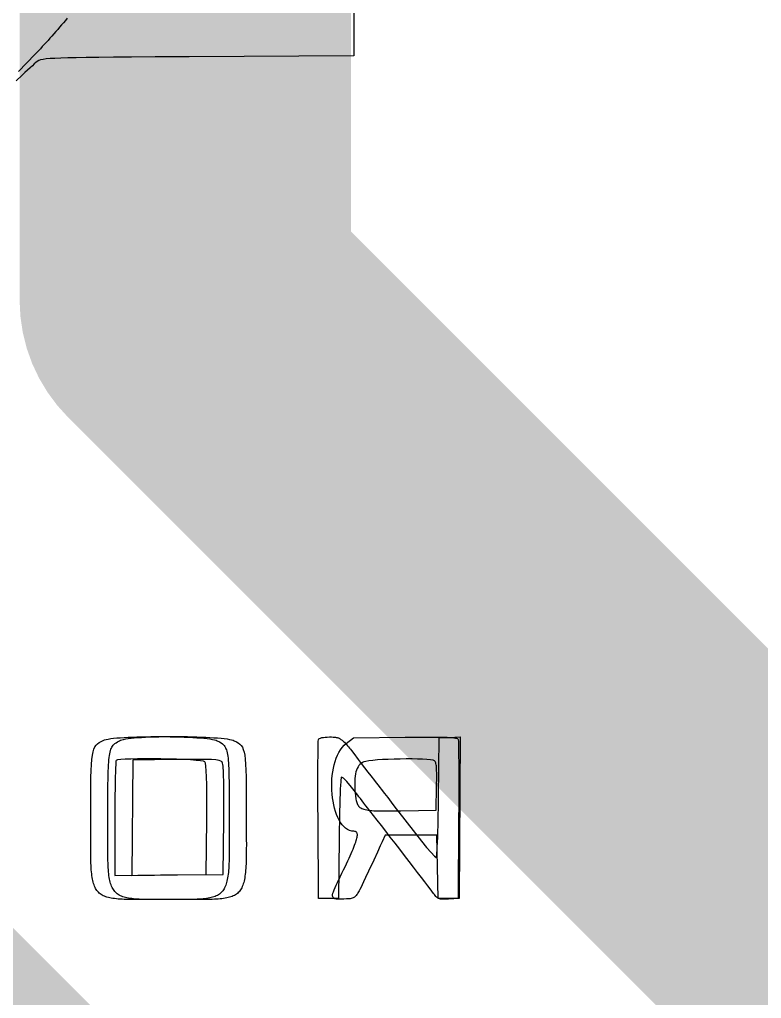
# Model space of a CAD drawing. Header units: inches. Extents: x -14 to 338, y 0 to 125.
# Drawn here: x 26.95 to 33.66, y 41.91 to 50.77 of the extents above; entities that cross this region are included whole.
import ezdxf

# ---------------------------------------------------------------- set-up
doc = ezdxf.new("R2010")
doc.units = ezdxf.units.IN
for name, color, linetype in [('Bottom Layer', 5, 'Continuous'), ('Bottom Overlay', 54, 'Continuous'), ('Top Overlay', 2, 'Continuous')]:
    doc.layers.add(name, color=color, linetype=linetype)

# ---------------------------------------------------------------- blocks, each defined once
blk = doc.blocks.new('IMPORTED_IMAGE_B_2')
at = {"layer": 'Bottom Overlay'}
for p, q in [((17.3571, -11.4156), (17.3478, -14.4153)), ((14.601, -14.4421), (14.5653, -14.4449)), ((14.6435, -14.4398), (14.601, -14.4421)), ((14.6961, -14.4377), (14.6435, -14.4398)), ((14.76, -14.4359), (14.6961, -14.4377)), ((14.8364, -14.4342), (14.76, -14.4359)), ((14.9267, -14.4328), (14.8364, -14.4342)), ((15.0402, -14.4313), (14.9267, -14.4328)), ((15.1725, -14.4299), (15.0402, -14.4313)), ((15.336, -14.4285), (15.1725, -14.4299)), ((15.55, -14.4269), (15.336, -14.4285)), ((15.8583, -14.4249), (15.55, -14.4269)), ((17.3478, -14.4153), (15.8583, -14.4249)), ((14.4188, -14.5248), (14.3962, -14.5454)), ((14.4394, -14.5061), (14.4188, -14.5248)), ((14.4574, -14.49), (14.4394, -14.5061)), ((14.4721, -14.477), (14.4574, -14.49)), ((14.4838, -14.4671), (14.4721, -14.477)), ((14.4983, -14.4581), (14.4838, -14.4671)), ((14.5148, -14.4526), (14.4983, -14.4581)), ((14.5366, -14.4484), (14.5148, -14.4526)), ((14.5653, -14.4449), (14.5366, -14.4484)), ((14.3476, -14.5902), (14.2928, -14.6414)), ((14.3722, -14.5674), (14.3476, -14.5902)), ((14.3962, -14.5454), (14.3722, -14.5674)), ((15.1786, -20.6487), (15.1872, -20.6411)), ((15.1872, -20.6411), (15.1966, -20.6343)), ((15.1966, -20.6343), (15.2091, -20.6267)), ((15.2091, -20.6267), (15.2278, -20.617)), ((15.2278, -20.617), (15.2381, -20.6121)), ((15.2381, -20.6121), (15.2495, -20.6078)), ((15.2495, -20.6078), (15.265, -20.6038)), ((15.265, -20.6038), (15.2843, -20.6002)), ((15.2843, -20.6002), (15.3072, -20.5968)), ((15.3072, -20.5968), (15.3332, -20.5937)), ((15.3332, -20.5937), (15.3623, -20.5908)), ((15.3623, -20.5908), (15.394, -20.5883)), ((15.394, -20.5883), (15.4282, -20.5861)), ((15.4282, -20.5861), (15.4645, -20.5841)), ((15.4645, -20.5841), (15.5027, -20.5825)), ((15.5027, -20.5825), (15.5425, -20.5811)), ((15.5425, -20.5811), (15.5837, -20.58)), ((15.5837, -20.58), (15.6259, -20.5792)), ((15.6259, -20.5792), (15.6689, -20.5787)), ((15.6689, -20.5787), (15.7125, -20.5784)), ((15.7125, -20.5784), (15.7562, -20.5784)), ((15.7562, -20.5784), (15.8, -20.5788)), ((15.8, -20.5788), (15.8434, -20.5793)), ((15.8434, -20.5793), (15.8863, -20.5802)), ((15.8863, -20.5802), (15.9283, -20.5814)), ((15.9283, -20.5814), (15.9692, -20.5828)), ((15.9692, -20.5828), (16.0087, -20.5845)), ((16.0087, -20.5845), (16.0466, -20.5864)), ((16.0466, -20.5864), (16.0825, -20.5887)), ((16.0825, -20.5887), (16.1162, -20.5912)), ((16.1162, -20.5912), (16.1474, -20.5939)), ((16.1474, -20.5939), (16.1759, -20.597)), ((16.1759, -20.597), (16.2013, -20.6003)), ((16.2013, -20.6003), (16.2234, -20.6038)), ((16.2234, -20.6038), (16.242, -20.6077)), ((16.242, -20.6077), (16.2567, -20.6118)), ((16.2567, -20.6118), (16.2673, -20.6161)), ((16.2673, -20.6161), (16.2861, -20.6264)), ((16.2861, -20.6264), (16.3026, -20.6365)), ((16.3026, -20.6365), (16.317, -20.6474)), ((17.2608, -20.6577), (17.2797, -20.6413)), ((17.2797, -20.6413), (17.3449, -20.5915)), ((17.3449, -20.5915), (17.8142, -20.5856)), ((17.8142, -20.5856), (17.8817, -20.5848)), ((17.8817, -20.5848), (17.9428, -20.5842)), ((17.9428, -20.5842), (17.9978, -20.5838)), ((17.9978, -20.5838), (18.0471, -20.5837)), ((18.0471, -20.5837), (18.0909, -20.5838)), ((18.0909, -20.5838), (18.1295, -20.5842)), ((18.1295, -20.5842), (18.1631, -20.5848)), ((18.1631, -20.5848), (18.1922, -20.5856)), ((18.1922, -20.5856), (18.2169, -20.5868)), ((18.2169, -20.5868), (18.2375, -20.5883)), ((18.2375, -20.5883), (18.2544, -20.59)), ((18.2544, -20.59), (18.2679, -20.5921)), ((18.2679, -20.5921), (18.2781, -20.5945)), ((18.2781, -20.5945), (18.2855, -20.5973)), ((18.2855, -20.5973), (18.2902, -20.6003)), ((18.2902, -20.6003), (18.2927, -20.6038)), ((18.2927, -20.6038), (18.2945, -20.6231)), ((18.2945, -20.6231), (18.2959, -20.6691)), ((15.1401, -20.7341), (15.1433, -20.7192)), ((15.1433, -20.7192), (15.1469, -20.7059)), ((15.1469, -20.7059), (15.1508, -20.6939)), ((15.1508, -20.6939), (15.1552, -20.6831)), ((15.1552, -20.6831), (15.1599, -20.6735)), ((15.1599, -20.6735), (15.1652, -20.6649)), ((15.1652, -20.6649), (15.1708, -20.6572)), ((15.1708, -20.6572), (15.1786, -20.6487)), ((16.317, -20.6474), (16.3293, -20.6601)), ((16.3293, -20.6601), (16.3398, -20.6755)), ((16.3398, -20.6755), (16.3485, -20.6947)), ((16.3485, -20.6947), (16.3557, -20.7187)), ((16.3557, -20.7187), (16.3615, -20.7483)), ((17.2003, -20.747), (17.2132, -20.7215)), ((17.2132, -20.7215), (17.2275, -20.698)), ((17.2275, -20.698), (17.2434, -20.6767)), ((17.2434, -20.6767), (17.2608, -20.6577)), ((18.2959, -20.6691), (18.297, -20.7387)), ((15.1289, -20.8352), (15.1306, -20.811)), ((15.1306, -20.811), (15.1325, -20.789)), ((15.1325, -20.789), (15.1347, -20.7689)), ((15.1347, -20.7689), (15.1373, -20.7506)), ((15.1373, -20.7506), (15.1401, -20.7341)), ((15.3497, -20.7913), (15.34, -21.8365)), ((15.7422, -20.7864), (15.3497, -20.7913)), ((15.3497, -20.7913), (15.3497, -20.7913)), ((15.8505, -20.7853), (15.7422, -20.7864)), ((15.7422, -20.7864), (15.7422, -20.7864)), ((15.9385, -20.7851), (15.8505, -20.7853)), ((15.8505, -20.7853), (15.8505, -20.7853)), ((16.0082, -20.7857), (15.9385, -20.7851)), ((15.9385, -20.7851), (15.9385, -20.7851)), ((16.0618, -20.7875), (16.0082, -20.7857)), ((16.0082, -20.7857), (16.0082, -20.7857)), ((16.1012, -20.7903), (16.0618, -20.7875)), ((16.0618, -20.7875), (16.0618, -20.7875)), ((16.1287, -20.7944), (16.1012, -20.7903)), ((16.1012, -20.7903), (16.1012, -20.7903)), ((16.1462, -20.7999), (16.1287, -20.7944)), ((16.1287, -20.7944), (16.1287, -20.7944)), ((16.1558, -20.8068), (16.1462, -20.7999)), ((16.1462, -20.7999), (16.1462, -20.7999)), ((16.1585, -20.8118), (16.1558, -20.8068)), ((16.1558, -20.8068), (16.1558, -20.8068)), ((16.1609, -20.8199), (16.1585, -20.8118)), ((16.1585, -20.8118), (16.1585, -20.8118)), ((16.1631, -20.8313), (16.1609, -20.8199)), ((16.1609, -20.8199), (16.1609, -20.8199)), ((16.3615, -20.7483), (16.366, -20.7847)), ((16.366, -20.7847), (16.3694, -20.8287)), ((17.1705, -20.8331), (17.179, -20.803)), ((17.179, -20.803), (17.1889, -20.7742)), ((17.1889, -20.7742), (17.2003, -20.747)), ((17.4151, -20.8218), (17.4045, -20.8309)), ((17.4267, -20.8142), (17.4151, -20.8218)), ((17.4151, -20.8218), (17.4151, -20.8218)), ((17.4394, -20.808), (17.4267, -20.8142)), ((17.4267, -20.8142), (17.4267, -20.8142)), ((17.4574, -20.8029), (17.4394, -20.808)), ((17.4394, -20.808), (17.4394, -20.808)), ((17.4848, -20.7982), (17.4574, -20.8029)), ((17.4574, -20.8029), (17.4574, -20.8029)), ((17.5203, -20.7941), (17.4848, -20.7982)), ((17.4848, -20.7982), (17.4848, -20.7982)), ((17.5623, -20.7905), (17.5203, -20.7941)), ((17.5203, -20.7941), (17.5203, -20.7941)), ((17.6097, -20.7875), (17.5623, -20.7905)), ((17.5623, -20.7905), (17.5623, -20.7905)), ((17.6609, -20.7851), (17.6097, -20.7875)), ((17.6097, -20.7875), (17.6097, -20.7875)), ((17.7146, -20.7832), (17.6609, -20.7851)), ((17.6609, -20.7851), (17.6609, -20.7851)), ((17.7693, -20.782), (17.7146, -20.7832)), ((17.7146, -20.7832), (17.7146, -20.7832)), ((17.8238, -20.7815), (17.7693, -20.782)), ((17.7693, -20.782), (17.7693, -20.782)), ((17.8765, -20.7816), (17.8238, -20.7815)), ((17.8238, -20.7815), (17.8238, -20.7815)), ((17.9262, -20.7824), (17.8765, -20.7816)), ((17.8765, -20.7816), (17.8765, -20.7816)), ((17.9714, -20.7839), (17.9262, -20.7824)), ((17.9262, -20.7824), (17.9262, -20.7824)), ((18.0107, -20.7861), (17.9714, -20.7839)), ((17.9714, -20.7839), (17.9714, -20.7839)), ((18.0428, -20.7892), (18.0107, -20.7861)), ((18.0107, -20.7861), (18.0107, -20.7861)), ((18.0662, -20.793), (18.0428, -20.7892)), ((18.0428, -20.7892), (18.0428, -20.7892)), ((18.0796, -20.7976), (18.0662, -20.793)), ((18.0662, -20.793), (18.0662, -20.793)), ((18.0827, -20.8002), (18.0796, -20.7976)), ((18.0796, -20.7976), (18.0796, -20.7976)), ((18.0855, -20.8041), (18.0827, -20.8002)), ((18.0827, -20.8002), (18.0827, -20.8002)), ((18.088, -20.8092), (18.0855, -20.8041)), ((18.0855, -20.8041), (18.0855, -20.8041)), ((18.0903, -20.8157), (18.088, -20.8092)), ((18.088, -20.8092), (18.088, -20.8092)), ((18.0922, -20.8237), (18.0903, -20.8157)), ((18.0903, -20.8157), (18.0903, -20.8157)), ((18.297, -20.7387), (18.2978, -20.8289)), ((15.1253, -20.9217), (15.1263, -20.8904)), ((15.1263, -20.8904), (15.1275, -20.8617)), ((15.1275, -20.8617), (15.1289, -20.8352)), ((16.1651, -20.8461), (16.1631, -20.8313)), ((16.1631, -20.8313), (16.1631, -20.8313)), ((16.1669, -20.8644), (16.1651, -20.8461)), ((16.1651, -20.8461), (16.1651, -20.8461)), ((16.1684, -20.8863), (16.1669, -20.8644)), ((16.1669, -20.8644), (16.1669, -20.8644)), ((16.1697, -20.912), (16.1684, -20.8863)), ((16.1684, -20.8863), (16.1684, -20.8863)), ((16.3694, -20.8287), (16.3719, -20.8814)), ((16.3719, -20.8814), (16.3736, -20.9437)), ((17.1534, -20.9297), (17.1577, -20.8967)), ((17.1577, -20.8967), (17.1634, -20.8644)), ((17.1634, -20.8644), (17.1705, -20.8331)), ((17.3677, -20.8987), (17.3635, -20.9171)), ((17.373, -20.882), (17.3677, -20.8987)), ((17.3677, -20.8987), (17.3677, -20.8987)), ((17.3793, -20.8669), (17.373, -20.882)), ((17.373, -20.882), (17.373, -20.882)), ((17.3867, -20.8534), (17.3793, -20.8669)), ((17.3793, -20.8669), (17.3793, -20.8669)), ((17.3951, -20.8414), (17.3867, -20.8534)), ((17.3867, -20.8534), (17.3867, -20.8534)), ((17.4045, -20.8309), (17.3951, -20.8414)), ((17.3951, -20.8414), (17.3951, -20.8414)), ((17.4045, -20.8309), (17.4045, -20.8309)), ((18.094, -20.8331), (18.0922, -20.8237)), ((18.0922, -20.8237), (18.0922, -20.8237)), ((18.0954, -20.8442), (18.094, -20.8331)), ((18.094, -20.8331), (18.094, -20.8331)), ((18.0966, -20.857), (18.0954, -20.8442)), ((18.0954, -20.8442), (18.0954, -20.8442)), ((18.0975, -20.8715), (18.0966, -20.857)), ((18.0966, -20.857), (18.0966, -20.857)), ((18.0983, -20.8878), (18.0975, -20.8715)), ((18.0975, -20.8715), (18.0975, -20.8715)), ((18.0987, -20.9061), (18.0983, -20.8878)), ((18.0983, -20.8878), (18.0983, -20.8878)), ((18.099, -20.9264), (18.0987, -20.9061)), ((18.0987, -20.9061), (18.0987, -20.9061)), ((18.2978, -20.8289), (18.2983, -20.9368)), ((15.1237, -21.0114), (15.1244, -20.9644)), ((15.1244, -20.9644), (15.1253, -20.9217)), ((16.1708, -20.9415), (16.1697, -20.912)), ((16.1697, -20.912), (16.1697, -20.912)), ((16.1716, -20.975), (16.1708, -20.9415)), ((16.1708, -20.9415), (16.1708, -20.9415)), ((16.1723, -21.0125), (16.1716, -20.975)), ((16.1716, -20.975), (16.1716, -20.975)), ((16.3736, -20.9437), (16.3746, -21.0166)), ((17.1486, -21.0312), (17.1488, -20.9971)), ((17.1488, -20.9971), (17.1505, -20.9633)), ((17.1505, -20.9633), (17.1534, -20.9297)), ((17.3567, -20.9826), (17.3565, -21.008)), ((17.358, -20.959), (17.3567, -20.9826)), ((17.3567, -20.9826), (17.3567, -20.9826)), ((17.3602, -20.9372), (17.358, -20.959)), ((17.358, -20.959), (17.358, -20.959)), ((17.3635, -20.9171), (17.3602, -20.9372)), ((17.3602, -20.9372), (17.3602, -20.9372)), ((17.3635, -20.9171), (17.3635, -20.9171)), ((18.0984, -20.9999), (18.0988, -20.9732)), ((18.0988, -20.9732), (18.099, -20.9487)), ((18.0988, -20.9732), (18.0988, -20.9732)), ((18.099, -20.9487), (18.099, -20.9264)), ((18.099, -20.9264), (18.099, -20.9264)), ((18.099, -20.9487), (18.099, -20.9487)), ((18.2983, -20.9368), (18.2983, -21.0593)), ((15.1228, -21.131), (15.1232, -21.0629)), ((15.1232, -21.0629), (15.1237, -21.0114)), ((16.1727, -21.0542), (16.1723, -21.0125)), ((16.1723, -21.0125), (16.1723, -21.0125)), ((16.173, -21.1003), (16.1727, -21.0542)), ((16.1727, -21.0542), (16.1727, -21.0542)), ((16.3746, -21.0166), (16.3752, -21.1012)), ((17.1496, -21.0652), (17.1486, -21.0312)), ((17.1519, -21.0989), (17.1496, -21.0652)), ((17.3565, -21.008), (17.3565, -21.008)), ((17.3565, -21.008), (17.3572, -21.0353)), ((17.3572, -21.0353), (17.3572, -21.0353)), ((17.3572, -21.0353), (17.3588, -21.0644)), ((17.3588, -21.0644), (17.3588, -21.0644)), ((17.3588, -21.0644), (17.3614, -21.0954)), ((18.0926, -21.2454), (18.0978, -21.0289)), ((18.0978, -21.0289), (18.0984, -20.9999)), ((18.0978, -21.0289), (18.0978, -21.0289)), ((18.0984, -20.9999), (18.0984, -20.9999)), ((18.2983, -21.0593), (18.2979, -21.1935)), ((15.1226, -21.2064), (15.1228, -21.131)), ((16.1728, -21.2056), (16.173, -21.1507)), ((16.173, -21.1507), (16.173, -21.1003)), ((16.173, -21.1003), (16.173, -21.1003)), ((16.173, -21.1507), (16.173, -21.1507)), ((16.3752, -21.1012), (16.3754, -21.1983)), ((17.1555, -21.1321), (17.1519, -21.0989)), ((17.1603, -21.1647), (17.1555, -21.1321)), ((17.1664, -21.1963), (17.1603, -21.1647)), ((17.3614, -21.0954), (17.3614, -21.0954)), ((17.3614, -21.0954), (17.3628, -21.1095)), ((17.3628, -21.1095), (17.3628, -21.1095)), ((17.3628, -21.1095), (17.3643, -21.1227)), ((17.3643, -21.1227), (17.3643, -21.1227)), ((17.3643, -21.1227), (17.366, -21.1351)), ((17.366, -21.1351), (17.366, -21.1351)), ((17.366, -21.1351), (17.3678, -21.1467)), ((17.3678, -21.1467), (17.3678, -21.1467)), ((17.3678, -21.1467), (17.3699, -21.1576)), ((17.3699, -21.1576), (17.3699, -21.1576)), ((17.3699, -21.1576), (17.3723, -21.1677)), ((17.3723, -21.1677), (17.3723, -21.1677)), ((17.3723, -21.1677), (17.3752, -21.177)), ((17.3752, -21.177), (17.3752, -21.177)), ((17.3752, -21.177), (17.3785, -21.1857)), ((15.1226, -21.3372), (15.1226, -21.2064)), ((16.1719, -21.3294), (16.1725, -21.2651)), ((16.1725, -21.2651), (16.1728, -21.2056)), ((16.1725, -21.2651), (16.1725, -21.2651)), ((16.1728, -21.2056), (16.1728, -21.2056)), ((16.3754, -21.1983), (16.3755, -21.3275)), ((17.1737, -21.2269), (17.1664, -21.1963)), ((17.1822, -21.2563), (17.1737, -21.2269)), ((17.1919, -21.2841), (17.1822, -21.2563)), ((17.3785, -21.1857), (17.3785, -21.1857)), ((17.3785, -21.1857), (17.3824, -21.1937)), ((17.3824, -21.1937), (17.3824, -21.1937)), ((17.3824, -21.1937), (17.3869, -21.2011)), ((17.3869, -21.2011), (17.3869, -21.2011)), ((17.3869, -21.2011), (17.392, -21.2078)), ((17.392, -21.2078), (17.392, -21.2078)), ((17.392, -21.2078), (17.3979, -21.214)), ((17.3979, -21.214), (17.3979, -21.214)), ((17.3979, -21.214), (17.4046, -21.2196)), ((17.4046, -21.2196), (17.4046, -21.2196)), ((17.4046, -21.2196), (17.4121, -21.2246)), ((17.4121, -21.2246), (17.4121, -21.2246)), ((17.4121, -21.2246), (17.4206, -21.2291)), ((17.4206, -21.2291), (17.4206, -21.2291)), ((17.4206, -21.2291), (17.4301, -21.2331)), ((17.4301, -21.2331), (17.4301, -21.2331)), ((17.4301, -21.2331), (17.4407, -21.2367)), ((17.4407, -21.2367), (17.4407, -21.2367)), ((17.4407, -21.2367), (17.4524, -21.2398)), ((17.4524, -21.2398), (17.4524, -21.2398)), ((17.4524, -21.2398), (17.4653, -21.2424)), ((17.4653, -21.2424), (17.4653, -21.2424)), ((17.4653, -21.2424), (17.4795, -21.2447)), ((17.4795, -21.2447), (17.4795, -21.2447)), ((17.4795, -21.2447), (17.495, -21.2466)), ((17.495, -21.2466), (17.495, -21.2466)), ((17.495, -21.2466), (17.5119, -21.2482)), ((17.5119, -21.2482), (17.5119, -21.2482)), ((17.5119, -21.2482), (17.5303, -21.2495)), ((17.5303, -21.2495), (17.5303, -21.2495)), ((17.5303, -21.2495), (17.5502, -21.2504)), ((17.5502, -21.2504), (17.5502, -21.2504)), ((17.5502, -21.2504), (17.5717, -21.2511)), ((17.5717, -21.2511), (17.5717, -21.2511)), ((17.5717, -21.2511), (17.5949, -21.2515)), ((17.5949, -21.2515), (17.5949, -21.2515)), ((17.5949, -21.2515), (17.6198, -21.2518)), ((17.6198, -21.2518), (17.6198, -21.2518)), ((17.6198, -21.2518), (17.6465, -21.2518)), ((17.6465, -21.2518), (17.6751, -21.2516)), ((17.6465, -21.2518), (17.6465, -21.2518)), ((17.6751, -21.2516), (17.7056, -21.2513)), ((17.6751, -21.2516), (17.6751, -21.2516)), ((17.7056, -21.2513), (17.7381, -21.2509)), ((17.7056, -21.2513), (17.7056, -21.2513)), ((17.7381, -21.2509), (17.7727, -21.2504)), ((17.7381, -21.2509), (17.7381, -21.2509)), ((17.7727, -21.2504), (18.0926, -21.2454)), ((17.7727, -21.2504), (17.7727, -21.2504)), ((18.0926, -21.2454), (18.0926, -21.2454)), ((18.2979, -21.1935), (18.2972, -21.3363)), ((15.1225, -21.3901), (15.1226, -21.3372)), ((16.1671, -21.8267), (16.1719, -21.3294)), ((16.1719, -21.3294), (16.1719, -21.3294)), ((16.3755, -21.3275), (16.3757, -21.4153)), ((17.2027, -21.3103), (17.1919, -21.2841)), ((17.2147, -21.3345), (17.2027, -21.3103)), ((17.2279, -21.3567), (17.2147, -21.3345)), ((18.2972, -21.3363), (18.2924, -22.0447)), ((15.1221, -21.5185), (15.1225, -21.3901)), ((16.3757, -21.4153), (16.3759, -21.5109)), ((17.2421, -21.3766), (17.2279, -21.3567)), ((17.2574, -21.3939), (17.2421, -21.3766)), ((17.2738, -21.4086), (17.2574, -21.3939)), ((17.2913, -21.4204), (17.2738, -21.4086)), ((17.3098, -21.429), (17.2913, -21.4204)), ((17.3293, -21.4344), (17.3098, -21.429)), ((17.3498, -21.4362), (17.3293, -21.4344)), ((17.3582, -21.4368), (17.3498, -21.4362)), ((17.3631, -21.4379), (17.3582, -21.4368)), ((17.3674, -21.4396), (17.3631, -21.4379)), ((17.3712, -21.442), (17.3674, -21.4396)), ((17.3743, -21.445), (17.3712, -21.442)), ((15.122, -21.576), (15.1221, -21.5185)), ((16.3759, -21.5109), (16.376, -21.555)), ((17.3665, -21.5339), (17.3706, -21.521)), ((17.3706, -21.521), (17.3741, -21.5091)), ((17.3741, -21.5091), (17.3768, -21.4983)), ((17.3769, -21.4488), (17.3743, -21.445)), ((17.3768, -21.4983), (17.3788, -21.4885)), ((17.3788, -21.4533), (17.3769, -21.4488)), ((17.3801, -21.4587), (17.3788, -21.4533)), ((17.3788, -21.4885), (17.3801, -21.4797)), ((17.3808, -21.4648), (17.3801, -21.4587)), ((17.3801, -21.4797), (17.3808, -21.4718)), ((17.3808, -21.4718), (17.3808, -21.4648)), ((17.6335, -21.4725), (17.6058, -21.5316)), ((18.1008, -21.4725), (17.6335, -21.4725)), ((18.1058, -21.7586), (18.1008, -21.4725)), ((15.1222, -21.6163), (15.122, -21.576)), ((15.1226, -21.6543), (15.1222, -21.6163)), ((16.3758, -21.5966), (16.3755, -21.6358)), ((16.376, -21.555), (16.3758, -21.5966)), ((17.3258, -21.636), (17.3345, -21.6159)), ((17.3345, -21.6159), (17.3424, -21.597)), ((17.3424, -21.597), (17.3496, -21.5794)), ((17.3496, -21.5794), (17.356, -21.5631)), ((17.356, -21.5631), (17.3616, -21.5479)), ((17.3616, -21.5479), (17.3665, -21.5339)), ((17.5884, -21.5688), (17.5616, -21.6266)), ((17.6058, -21.5316), (17.5884, -21.5688)), ((15.123, -21.6783), (15.1226, -21.6543)), ((15.1236, -21.7014), (15.123, -21.6783)), ((15.1243, -21.7236), (15.1236, -21.7014)), ((16.374, -21.7075), (16.3732, -21.7294)), ((16.3746, -21.6846), (16.374, -21.7075)), ((16.3751, -21.6607), (16.3746, -21.6846)), ((16.3755, -21.6358), (16.3751, -21.6607)), ((17.2828, -21.7301), (17.2948, -21.7045)), ((17.2948, -21.7045), (17.306, -21.6803)), ((17.306, -21.6803), (17.3163, -21.6574)), ((17.3163, -21.6574), (17.3258, -21.636)), ((17.529, -21.697), (17.4822, -21.7982)), ((17.5616, -21.6266), (17.529, -21.697)), ((15.1252, -21.7448), (15.1243, -21.7236)), ((15.1264, -21.765), (15.1252, -21.7448)), ((15.1277, -21.7844), (15.1264, -21.765)), ((15.1292, -21.8029), (15.1277, -21.7844)), ((16.3695, -21.7896), (16.3678, -21.8079)), ((16.3709, -21.7705), (16.3695, -21.7896)), ((16.3722, -21.7504), (16.3709, -21.7705)), ((16.3732, -21.7294), (16.3722, -21.7504)), ((17.2417, -21.816), (17.2563, -21.7859)), ((17.2563, -21.7859), (17.27, -21.7572)), ((17.27, -21.7572), (17.2828, -21.7301)), ((18.1108, -22.0447), (18.1058, -21.7586)), ((15.1311, -21.8205), (15.1292, -21.8029)), ((15.1331, -21.8373), (15.1311, -21.8205)), ((15.1355, -21.8533), (15.1331, -21.8373)), ((15.1382, -21.8685), (15.1355, -21.8533)), ((15.1412, -21.8829), (15.1382, -21.8685)), ((15.1445, -21.8965), (15.1412, -21.8829)), ((15.34, -21.8365), (15.7535, -21.8316)), ((15.34, -21.8365), (15.34, -21.8365)), ((15.7535, -21.8316), (16.1671, -21.8267)), ((15.7535, -21.8316), (15.7535, -21.8316)), ((16.1671, -21.8267), (16.1671, -21.8267)), ((16.3584, -21.8728), (16.3553, -21.887)), ((16.3612, -21.8578), (16.3584, -21.8728)), ((16.3637, -21.842), (16.3612, -21.8578)), ((16.3659, -21.8254), (16.3637, -21.842)), ((16.3678, -21.8079), (16.3659, -21.8254)), ((17.2014, -21.8984), (17.2262, -21.8478)), ((17.2262, -21.8478), (17.2417, -21.816)), ((17.4556, -21.8558), (17.4374, -21.8948)), ((17.4822, -21.7982), (17.4556, -21.8558)), ((15.1482, -21.9094), (15.1445, -21.8965)), ((15.1522, -21.9216), (15.1482, -21.9094)), ((15.1567, -21.9331), (15.1522, -21.9216)), ((15.1615, -21.9439), (15.1567, -21.9331)), ((15.1668, -21.9541), (15.1615, -21.9439)), ((15.1725, -21.9636), (15.1668, -21.9541)), ((15.1787, -21.9725), (15.1725, -21.9636)), ((15.1853, -21.9808), (15.1787, -21.9725)), ((16.323, -21.9664), (16.3167, -21.9752)), ((16.3289, -21.9571), (16.323, -21.9664)), ((16.3343, -21.9471), (16.3289, -21.9571)), ((16.3393, -21.9365), (16.3343, -21.9471)), ((16.3439, -21.9252), (16.3393, -21.9365)), ((16.3481, -21.9132), (16.3439, -21.9252)), ((16.3519, -21.9004), (16.3481, -21.9132)), ((16.3553, -21.887), (16.3519, -21.9004)), ((17.1639, -21.9827), (17.1704, -21.9655)), ((17.1704, -21.9655), (17.1789, -21.9458)), ((17.1789, -21.9458), (17.1892, -21.9235)), ((17.1892, -21.9235), (17.2014, -21.8984)), ((17.398, -21.9739), (17.392, -21.9843)), ((17.4043, -21.9623), (17.398, -21.9739)), ((17.4143, -21.9427), (17.4043, -21.9623)), ((17.4253, -21.9203), (17.4143, -21.9427)), ((17.4374, -21.8948), (17.4253, -21.9203)), ((15.1925, -21.9886), (15.1853, -21.9808)), ((15.2002, -21.9958), (15.1925, -21.9886)), ((15.2084, -22.0024), (15.2002, -21.9958)), ((15.2171, -22.0085), (15.2084, -22.0024)), ((15.2264, -22.0142), (15.2171, -22.0085)), ((15.2363, -22.0193), (15.2264, -22.0142)), ((15.2468, -22.0241), (15.2363, -22.0193)), ((15.2579, -22.0283), (15.2468, -22.0241)), ((15.2696, -22.0322), (15.2579, -22.0283)), ((15.282, -22.0357), (15.2696, -22.0322)), ((15.2951, -22.0388), (15.282, -22.0357)), ((15.3088, -22.0415), (15.2951, -22.0388)), ((15.3233, -22.0439), (15.3088, -22.0415)), ((15.3384, -22.046), (15.3233, -22.0439)), ((15.3543, -22.0479), (15.3384, -22.046)), ((15.371, -22.0494), (15.3543, -22.0479)), ((15.3884, -22.0507), (15.371, -22.0494)), ((15.4067, -22.0518), (15.3884, -22.0507)), ((15.4257, -22.0526), (15.4067, -22.0518)), ((15.4456, -22.0533), (15.4257, -22.0526)), ((15.4663, -22.0538), (15.4456, -22.0533)), ((15.499, -22.0542), (15.4663, -22.0538)), ((15.5337, -22.0544), (15.499, -22.0542)), ((15.5337, -22.0544), (15.5337, -22.0544)), ((15.5457, -22.0545), (15.5337, -22.0544)), ((15.5831, -22.0544), (15.5457, -22.0545)), ((15.6935, -22.0539), (15.5831, -22.0544)), ((15.7548, -22.0538), (15.6935, -22.0539)), ((15.8002, -22.0539), (15.7548, -22.0538)), ((15.8843, -22.0542), (15.8002, -22.0539)), ((15.9477, -22.0544), (15.8843, -22.0542)), ((15.9831, -22.0543), (15.9477, -22.0544)), ((16.0164, -22.054), (15.9831, -22.0543)), ((16.0479, -22.0534), (16.0164, -22.054)), ((16.0678, -22.0528), (16.0479, -22.0534)), ((16.0868, -22.052), (16.0678, -22.0528)), ((16.1051, -22.0511), (16.0868, -22.052)), ((16.1226, -22.0498), (16.1051, -22.0511)), ((16.1393, -22.0484), (16.1226, -22.0498)), ((16.1553, -22.0467), (16.1393, -22.0484)), ((16.1706, -22.0447), (16.1553, -22.0467)), ((16.1851, -22.0424), (16.1706, -22.0447)), ((16.1989, -22.0397), (16.1851, -22.0424)), ((16.2121, -22.0367), (16.1989, -22.0397)), ((16.2246, -22.0334), (16.2121, -22.0367)), ((16.2364, -22.0296), (16.2246, -22.0334)), ((16.2476, -22.0255), (16.2364, -22.0296)), ((16.2582, -22.0209), (16.2476, -22.0255)), ((16.2682, -22.0159), (16.2582, -22.0209)), ((16.2777, -22.0104), (16.2682, -22.0159)), ((16.2865, -22.0044), (16.2777, -22.0104)), ((16.2949, -21.9979), (16.2865, -22.0044)), ((16.3027, -21.9909), (16.2949, -21.9979)), ((16.3099, -21.9833), (16.3027, -21.9909)), ((16.3167, -21.9752), (16.3099, -21.9833)), ((17.1567, -22.021), (17.157, -22.0103)), ((17.1585, -22.0298), (17.1567, -22.021)), ((17.157, -22.0103), (17.1594, -21.9976)), ((17.1626, -22.0368), (17.1585, -22.0298)), ((17.1594, -21.9976), (17.1639, -21.9827)), ((17.169, -22.0423), (17.1626, -22.0368)), ((17.1777, -22.0463), (17.169, -22.0423)), ((17.1888, -22.0491), (17.1777, -22.0463)), ((17.2023, -22.0507), (17.1888, -22.0491)), ((17.2184, -22.0513), (17.2023, -22.0507)), ((17.237, -22.0511), (17.2184, -22.0513)), ((17.2184, -22.0513), (17.2184, -22.0513)), ((17.2583, -22.0502), (17.237, -22.0511)), ((17.2832, -22.0489), (17.2583, -22.0502)), ((17.3043, -22.0475), (17.2832, -22.0489)), ((17.3154, -22.0462), (17.3043, -22.0475)), ((17.3255, -22.0444), (17.3154, -22.0462)), ((17.3348, -22.0417), (17.3255, -22.0444)), ((17.3435, -22.038), (17.3348, -22.0417)), ((17.3491, -22.035), (17.3435, -22.038)), ((17.3544, -22.0313), (17.3491, -22.035)), ((17.3597, -22.027), (17.3544, -22.0313)), ((17.3649, -22.022), (17.3597, -22.027)), ((17.3702, -22.0162), (17.3649, -22.022)), ((17.3754, -22.0096), (17.3702, -22.0162)), ((17.3808, -22.0021), (17.3754, -22.0096)), ((17.3863, -21.9937), (17.3808, -22.0021)), ((17.392, -21.9843), (17.3863, -21.9937)), ((18.2924, -22.0447), (18.1108, -22.0447))]:
    blk.add_line(p, q, dxfattribs=at)
blk = doc.blocks.new('IMPORTED_IMAGE_B_3')
at = {"layer": 'Top Overlay'}
for p, q in [((14.7559, -14.0761), (14.7387, -14.0965)), ((14.6865, -14.1574), (14.669, -14.1776)), ((14.704, -14.1372), (14.6865, -14.1574)), ((14.7214, -14.1169), (14.704, -14.1372)), ((14.7387, -14.0965), (14.7214, -14.1169)), ((14.5989, -14.2569), (14.5814, -14.2764)), ((14.6164, -14.2373), (14.5989, -14.2569)), ((14.634, -14.2176), (14.6164, -14.2373)), ((14.6515, -14.1976), (14.634, -14.2176)), ((14.669, -14.1776), (14.6515, -14.1976)), ((14.5121, -14.3518), (14.4951, -14.37)), ((14.5293, -14.3333), (14.5121, -14.3518)), ((14.5466, -14.3146), (14.5293, -14.3333)), ((14.564, -14.2956), (14.5466, -14.3146)), ((14.5814, -14.2764), (14.564, -14.2956)), ((14.4614, -14.4055), (14.314, -14.5593)), ((14.4781, -14.3879), (14.4614, -14.4055)), ((14.4951, -14.37), (14.4781, -14.3879)), ((15.0165, -20.6566), (15.0293, -20.6436)), ((15.0293, -20.6436), (15.0441, -20.6326)), ((15.0441, -20.6326), (15.0611, -20.6227)), ((15.0611, -20.6227), (15.0805, -20.6128)), ((15.0805, -20.6128), (15.0916, -20.6085)), ((15.0916, -20.6085), (15.1069, -20.6045)), ((15.1069, -20.6045), (15.126, -20.6008)), ((15.126, -20.6008), (15.1487, -20.5974)), ((15.1487, -20.5974), (15.1746, -20.5943)), ((15.1746, -20.5943), (15.2036, -20.5915)), ((15.2036, -20.5915), (15.2354, -20.5889)), ((15.2354, -20.5889), (15.2696, -20.5867)), ((15.2696, -20.5867), (15.3059, -20.5847)), ((15.3059, -20.5847), (15.3442, -20.583)), ((15.3442, -20.583), (15.3842, -20.5816)), ((15.3842, -20.5816), (15.4255, -20.5805)), ((15.4255, -20.5805), (15.4679, -20.5797)), ((15.4679, -20.5797), (15.5111, -20.5791)), ((15.5111, -20.5791), (15.5548, -20.5789)), ((15.5548, -20.5789), (15.5988, -20.5789)), ((15.5988, -20.5789), (15.6428, -20.5791)), ((15.6428, -20.5791), (15.6865, -20.5797)), ((15.6865, -20.5797), (15.7296, -20.5805)), ((15.7296, -20.5805), (15.7719, -20.5816)), ((15.7719, -20.5816), (15.813, -20.583)), ((15.813, -20.583), (15.8528, -20.5847)), ((15.8528, -20.5847), (15.8909, -20.5866)), ((15.8909, -20.5866), (15.927, -20.5888)), ((15.927, -20.5888), (15.9609, -20.5913)), ((15.9609, -20.5913), (15.9923, -20.594)), ((15.9923, -20.594), (16.0209, -20.5971)), ((16.0209, -20.5971), (16.0464, -20.6003)), ((16.0464, -20.6003), (16.0687, -20.6039)), ((16.0687, -20.6039), (16.0873, -20.6077)), ((16.0873, -20.6077), (16.102, -20.6118)), ((16.102, -20.6118), (16.1126, -20.6161)), ((16.1126, -20.6161), (16.1337, -20.6277)), ((16.1337, -20.6277), (16.148, -20.6365)), ((16.148, -20.6365), (16.1589, -20.6446)), ((16.1589, -20.6446), (16.1672, -20.6519)), ((17.0259, -20.6699), (17.0272, -20.6242)), ((17.0272, -20.6242), (17.0289, -20.6052)), ((17.0289, -20.6052), (17.0324, -20.6002)), ((17.0324, -20.6002), (17.0388, -20.5957)), ((17.0388, -20.5957), (17.048, -20.5918)), ((17.048, -20.5918), (17.0597, -20.5885)), ((17.0597, -20.5885), (17.0737, -20.5859)), ((17.0737, -20.5859), (17.09, -20.584)), ((17.09, -20.584), (17.1082, -20.5828)), ((17.1082, -20.5828), (17.1283, -20.5824)), ((17.1283, -20.5824), (17.1462, -20.5825)), ((17.1462, -20.5825), (17.1622, -20.5831)), ((17.1622, -20.5831), (17.1697, -20.5836)), ((17.1697, -20.5836), (17.1768, -20.5843)), ((17.1768, -20.5843), (17.1836, -20.5852)), ((17.1836, -20.5852), (17.1902, -20.5863)), ((17.1902, -20.5863), (17.1965, -20.5878)), ((17.1965, -20.5878), (17.2027, -20.5895)), ((17.2027, -20.5895), (17.2087, -20.5916)), ((17.2087, -20.5916), (17.2146, -20.594)), ((17.2146, -20.594), (17.2205, -20.5969)), ((17.2205, -20.5969), (17.2263, -20.6001)), ((17.2263, -20.6001), (17.2322, -20.6038)), ((17.2322, -20.6038), (17.2381, -20.608)), ((17.2381, -20.608), (17.2441, -20.6127)), ((17.2441, -20.6127), (17.2502, -20.618)), ((17.2502, -20.618), (17.2565, -20.6238)), ((17.2565, -20.6238), (17.263, -20.6302)), ((17.263, -20.6302), (17.2697, -20.6372)), ((17.2697, -20.6372), (17.2767, -20.6449)), ((17.2767, -20.6449), (17.2841, -20.6533)), ((18.1148, -21.1319), (18.1196, -20.5915)), ((18.1196, -20.5915), (18.2152, -20.586)), ((18.2152, -20.586), (18.3107, -20.5805)), ((18.3107, -20.5805), (18.3012, -22.0447)), ((14.983, -20.7478), (14.989, -20.7172)), ((14.989, -20.7172), (14.9966, -20.6924)), ((14.9966, -20.6924), (15.0057, -20.6726)), ((15.0057, -20.6726), (15.0165, -20.6566)), ((16.1672, -20.6519), (16.1747, -20.6601)), ((16.1747, -20.6601), (16.1814, -20.6694)), ((16.1814, -20.6694), (16.1875, -20.68)), ((16.1875, -20.68), (16.1918, -20.6895)), ((16.1918, -20.6895), (16.1958, -20.7002)), ((16.1958, -20.7002), (16.1994, -20.7122)), ((16.1994, -20.7122), (16.2026, -20.7255)), ((16.2026, -20.7255), (16.2055, -20.7403)), ((17.0248, -20.7393), (17.0259, -20.6699)), ((17.2841, -20.6533), (17.2918, -20.6623)), ((17.2918, -20.6623), (17.2999, -20.6722)), ((17.2999, -20.6722), (17.3084, -20.6827)), ((17.3084, -20.6827), (17.3175, -20.6941)), ((17.3175, -20.6941), (17.327, -20.7063)), ((17.327, -20.7063), (17.3478, -20.7334)), ((17.3478, -20.7334), (17.3879, -20.786)), ((14.9745, -20.8305), (14.9782, -20.7853)), ((14.9782, -20.7853), (14.983, -20.7478)), ((15.195, -20.8136), (15.1936, -20.8346)), ((15.1965, -20.8), (15.195, -20.8136)), ((15.195, -20.8136), (15.195, -20.8136)), ((15.198, -20.7943), (15.1965, -20.8)), ((15.1965, -20.8), (15.1965, -20.8)), ((15.211, -20.79), (15.198, -20.7943)), ((15.198, -20.7943), (15.198, -20.7943)), ((15.239, -20.7864), (15.211, -20.79)), ((15.211, -20.79), (15.211, -20.79)), ((15.2798, -20.7837), (15.239, -20.7864)), ((15.239, -20.7864), (15.239, -20.7864)), ((15.3313, -20.7818), (15.2798, -20.7837)), ((15.2798, -20.7837), (15.2798, -20.7837)), ((15.3913, -20.7806), (15.3313, -20.7818)), ((15.3313, -20.7818), (15.3313, -20.7818)), ((15.4577, -20.7801), (15.3913, -20.7806)), ((15.3913, -20.7806), (15.3913, -20.7806)), ((15.5284, -20.7803), (15.4577, -20.7801)), ((15.4577, -20.7801), (15.4577, -20.7801)), ((15.6011, -20.7812), (15.5284, -20.7803)), ((15.5284, -20.7803), (15.5284, -20.7803)), ((15.6738, -20.7827), (15.6011, -20.7812)), ((15.6011, -20.7812), (15.6011, -20.7812)), ((15.7443, -20.7847), (15.6738, -20.7827)), ((15.6738, -20.7827), (15.6738, -20.7827)), ((15.8105, -20.7873), (15.7443, -20.7847)), ((15.7443, -20.7847), (15.7443, -20.7847)), ((15.8702, -20.7904), (15.8105, -20.7873)), ((15.8105, -20.7873), (15.8105, -20.7873)), ((15.9213, -20.7939), (15.8702, -20.7904)), ((15.8702, -20.7904), (15.8702, -20.7904)), ((15.9616, -20.798), (15.9213, -20.7939)), ((15.9213, -20.7939), (15.9213, -20.7939)), ((15.9891, -20.8024), (15.9616, -20.798)), ((15.9616, -20.798), (15.9616, -20.798)), ((16.0014, -20.8071), (15.9891, -20.8024)), ((15.9891, -20.8024), (15.9891, -20.8024)), ((16.0064, -20.8202), (16.0014, -20.8071)), ((16.0014, -20.8071), (16.0014, -20.8071)), ((16.0105, -20.8467), (16.0064, -20.8202)), ((16.0064, -20.8202), (16.0064, -20.8202)), ((16.2055, -20.7403), (16.2081, -20.7567)), ((16.2081, -20.7567), (16.2103, -20.7749)), ((16.2103, -20.7749), (16.2123, -20.7949)), ((16.2123, -20.7949), (16.214, -20.8169)), ((16.214, -20.8169), (16.2155, -20.841)), ((17.0241, -20.8293), (17.0248, -20.7393)), ((17.3879, -20.786), (17.416, -20.8228)), ((14.97, -20.9481), (14.9719, -20.8844)), ((14.9719, -20.8844), (14.9745, -20.8305)), ((15.191, -20.8967), (15.1897, -20.9453)), ((15.1923, -20.8625), (15.191, -20.8967)), ((15.191, -20.8967), (15.191, -20.8967)), ((15.1936, -20.8346), (15.1923, -20.8625)), ((15.1923, -20.8625), (15.1923, -20.8625)), ((15.1936, -20.8346), (15.1936, -20.8346)), ((16.0138, -20.8874), (16.0105, -20.8467)), ((16.0105, -20.8467), (16.0105, -20.8467)), ((16.0161, -20.943), (16.0138, -20.8874)), ((16.0138, -20.8874), (16.0138, -20.8874)), ((16.2155, -20.841), (16.2167, -20.8673)), ((16.2167, -20.8673), (16.218, -20.9035)), ((16.218, -20.9035), (16.2189, -20.9437)), ((17.0238, -20.937), (17.0241, -20.8293)), ((17.416, -20.8228), (17.4461, -20.8617)), ((17.4461, -20.8617), (17.4759, -20.9002)), ((17.4759, -20.9002), (17.5036, -20.9356)), ((14.9689, -21.0224), (14.97, -20.9481)), ((15.1897, -20.9453), (15.1885, -21.0014)), ((15.1897, -20.9453), (15.1897, -20.9453)), ((16.0176, -21.0142), (16.0161, -20.943)), ((16.0161, -20.943), (16.0161, -20.943)), ((16.2189, -20.9437), (16.2197, -20.988)), ((16.2197, -20.988), (16.2202, -21.0366)), ((17.0238, -21.0595), (17.0238, -20.937)), ((17.2305, -20.9882), (17.2284, -21.0175)), ((17.2321, -20.97), (17.2305, -20.9882)), ((17.2338, -20.9567), (17.2321, -20.97)), ((17.2355, -20.9485), (17.2338, -20.9567)), ((17.2372, -20.9457), (17.2355, -20.9485)), ((17.2555, -20.9557), (17.2372, -20.9457)), ((17.2858, -20.986), (17.2555, -20.9557)), ((17.3285, -21.0369), (17.2858, -20.986)), ((17.5036, -20.9356), (17.5354, -20.9759)), ((17.5354, -20.9759), (17.5517, -20.9967)), ((17.5517, -20.9967), (17.5683, -21.018)), ((14.9682, -21.1083), (14.9689, -21.0224)), ((15.1877, -21.0532), (15.187, -21.109)), ((15.1885, -21.0014), (15.1877, -21.0532)), ((15.1877, -21.0532), (15.1877, -21.0532)), ((15.1885, -21.0014), (15.1885, -21.0014)), ((16.0183, -21.1019), (16.0176, -21.0142)), ((16.0176, -21.0142), (16.0176, -21.0142)), ((16.2202, -21.0366), (16.2205, -21.1012)), ((17.0241, -21.1935), (17.0238, -21.0595)), ((17.2265, -21.0534), (17.2246, -21.0957)), ((17.2284, -21.0175), (17.2265, -21.0534)), ((17.3839, -21.1088), (17.3285, -21.0369)), ((17.5683, -21.018), (17.5847, -21.0391)), ((17.5847, -21.0391), (17.6004, -21.0593)), ((17.6004, -21.0593), (17.6148, -21.0781)), ((17.6148, -21.0781), (17.6276, -21.0949)), ((14.968, -21.2069), (14.9682, -21.1083)), ((15.1864, -21.1682), (15.1861, -21.2304)), ((15.187, -21.109), (15.1864, -21.1682)), ((15.1864, -21.1682), (15.1864, -21.1682)), ((15.187, -21.109), (15.187, -21.109)), ((16.0182, -21.2067), (16.0183, -21.1019)), ((16.0183, -21.1019), (16.0183, -21.1019)), ((16.2205, -21.1012), (16.2207, -21.1854)), ((17.2229, -21.1437), (17.2213, -21.1969)), ((17.2246, -21.0957), (17.2229, -21.1437)), ((17.3947, -21.1232), (17.3839, -21.1088)), ((17.408, -21.1406), (17.3947, -21.1232)), ((17.4233, -21.1605), (17.408, -21.1406)), ((17.44, -21.1822), (17.4233, -21.1605)), ((17.6276, -21.0949), (17.6554, -21.1316)), ((17.6554, -21.1316), (17.6858, -21.1713)), ((17.6858, -21.1713), (17.721, -21.2169)), ((18.1136, -21.2308), (18.1143, -21.1751)), ((18.1143, -21.1751), (18.1148, -21.1319)), ((14.9679, -21.3372), (14.968, -21.2069)), ((15.1861, -21.2304), (15.1859, -21.2951)), ((15.1861, -21.2304), (15.1861, -21.2304)), ((16.0173, -21.3294), (16.0182, -21.2067)), ((16.0182, -21.2067), (16.0182, -21.2067)), ((16.2207, -21.1854), (16.2208, -21.3275)), ((17.0249, -21.3363), (17.0241, -21.1935)), ((17.2198, -21.2549), (17.2188, -21.3043)), ((17.2213, -21.1969), (17.2198, -21.2549)), ((17.4577, -21.2051), (17.44, -21.1822)), ((17.4757, -21.2283), (17.4577, -21.2051)), ((17.4937, -21.2514), (17.4757, -21.2283)), ((17.5267, -21.2934), (17.4937, -21.2514)), ((17.721, -21.2169), (17.7568, -21.263)), ((17.7568, -21.263), (17.9619, -21.5254)), ((18.1128, -21.2843), (18.1136, -21.2308)), ((14.9678, -21.3901), (14.9679, -21.3372)), ((15.1859, -21.2951), (15.1859, -21.2951)), ((15.1859, -21.2951), (15.1859, -21.3215)), ((15.1859, -21.3215), (15.1859, -21.3215)), ((15.1859, -21.3215), (15.1859, -21.8365)), ((16.0124, -21.8267), (16.0173, -21.3294)), ((16.0173, -21.3294), (16.0173, -21.3294)), ((16.2208, -21.3275), (16.221, -21.4153)), ((17.0297, -22.0447), (17.0249, -21.3363)), ((17.2188, -21.3043), (17.2179, -21.3563)), ((17.5607, -21.3369), (17.5267, -21.2934)), ((17.5979, -21.3845), (17.5607, -21.3369)), ((18.1108, -21.3834), (18.1119, -21.3352)), ((18.1119, -21.3352), (18.1128, -21.2843)), ((14.9674, -21.5185), (14.9678, -21.3901)), ((16.221, -21.4153), (16.2213, -21.5109)), ((17.2171, -21.4104), (17.2164, -21.4665)), ((17.2179, -21.3563), (17.2171, -21.4104)), ((17.6375, -21.4354), (17.5979, -21.3845)), ((17.6789, -21.4887), (17.6375, -21.4354)), ((18.1077, -21.4906), (18.1093, -21.4395)), ((18.1093, -21.4395), (18.1108, -21.3834)), ((14.9674, -21.576), (14.9674, -21.5185)), ((16.2213, -21.5109), (16.2213, -21.555)), ((17.2161, -21.4952), (17.2113, -22.0447)), ((17.2164, -21.4665), (17.2161, -21.4952)), ((17.7214, -21.5435), (17.6789, -21.4887)), ((17.9619, -21.5254), (18.0078, -21.5824)), ((18.1059, -21.5363), (18.1077, -21.4906)), ((14.9675, -21.6163), (14.9674, -21.576)), ((14.9679, -21.6543), (14.9675, -21.6163)), ((16.2212, -21.5966), (16.2208, -21.6358)), ((16.2213, -21.555), (16.2212, -21.5966)), ((17.7644, -21.5989), (17.7214, -21.5435)), ((17.807, -21.6541), (17.7644, -21.5989)), ((18.0078, -21.5824), (18.0479, -21.6292)), ((18.1003, -21.6316), (18.102, -21.6096)), ((18.102, -21.6096), (18.104, -21.5761)), ((18.104, -21.5761), (18.1059, -21.5363)), ((14.9684, -21.6783), (14.9679, -21.6543)), ((14.9689, -21.7014), (14.9684, -21.6783)), ((14.9697, -21.7236), (14.9689, -21.7014)), ((16.2193, -21.7075), (16.2185, -21.7294)), ((16.22, -21.6846), (16.2193, -21.7075)), ((16.2205, -21.6607), (16.22, -21.6846)), ((16.2208, -21.6358), (16.2205, -21.6607)), ((17.8487, -21.7081), (17.807, -21.6541)), ((17.8887, -21.76), (17.8487, -21.7081)), ((18.0479, -21.6292), (18.0778, -21.6607)), ((18.0778, -21.6607), (18.0934, -21.6723)), ((18.0934, -21.6723), (18.0951, -21.6697)), ((18.0951, -21.6697), (18.0969, -21.6619)), ((18.0969, -21.6619), (18.0986, -21.6491)), ((18.0986, -21.6491), (18.1003, -21.6316)), ((14.9706, -21.7448), (14.9697, -21.7236)), ((14.9717, -21.765), (14.9706, -21.7448)), ((14.973, -21.7844), (14.9717, -21.765)), ((14.9746, -21.8029), (14.973, -21.7844)), ((16.2148, -21.7896), (16.2132, -21.8079)), ((16.2163, -21.7705), (16.2148, -21.7896)), ((16.2175, -21.7504), (16.2163, -21.7705)), ((16.2185, -21.7294), (16.2175, -21.7504)), ((17.9264, -21.809), (17.8887, -21.76)), ((14.9764, -21.8205), (14.9746, -21.8029)), ((14.9785, -21.8373), (14.9764, -21.8205)), ((14.9808, -21.8533), (14.9785, -21.8373)), ((14.9835, -21.8685), (14.9808, -21.8533)), ((14.9865, -21.8829), (14.9835, -21.8685)), ((14.9898, -21.8965), (14.9865, -21.8829)), ((15.1859, -21.8365), (15.5992, -21.8316)), ((15.1859, -21.8365), (15.1859, -21.8365)), ((15.5992, -21.8316), (16.0124, -21.8267)), ((15.5992, -21.8316), (15.5992, -21.8316)), ((16.0124, -21.8267), (16.0124, -21.8267)), ((16.2038, -21.8728), (16.2007, -21.887)), ((16.2066, -21.8578), (16.2038, -21.8728)), ((16.2091, -21.842), (16.2066, -21.8578)), ((16.2113, -21.8254), (16.2091, -21.842)), ((16.2132, -21.8079), (16.2113, -21.8254)), ((17.961, -21.8541), (17.9264, -21.809)), ((17.992, -21.8946), (17.961, -21.8541)), ((14.9935, -21.9094), (14.9898, -21.8965)), ((14.9976, -21.9216), (14.9935, -21.9094)), ((15.002, -21.9331), (14.9976, -21.9216)), ((15.0069, -21.9439), (15.002, -21.9331)), ((15.0121, -21.9541), (15.0069, -21.9439)), ((15.0178, -21.9636), (15.0121, -21.9541)), ((15.024, -21.9725), (15.0178, -21.9636)), ((15.0307, -21.9808), (15.024, -21.9725)), ((16.1684, -21.9664), (16.1621, -21.9752)), ((16.1742, -21.9571), (16.1684, -21.9664)), ((16.1796, -21.9471), (16.1742, -21.9571)), ((16.1846, -21.9365), (16.1796, -21.9471)), ((16.1892, -21.9252), (16.1846, -21.9365)), ((16.1934, -21.9132), (16.1892, -21.9252)), ((16.1972, -21.9004), (16.1934, -21.9132)), ((16.2007, -21.887), (16.1972, -21.9004)), ((18.0186, -21.9294), (17.992, -21.8946)), ((18.0401, -21.9578), (18.0186, -21.9294)), ((18.0558, -21.9788), (18.0401, -21.9578)), ((15.0378, -21.9886), (15.0307, -21.9808)), ((15.0455, -21.9958), (15.0378, -21.9886)), ((15.0537, -22.0024), (15.0455, -21.9958)), ((15.0624, -22.0085), (15.0537, -22.0024)), ((15.0717, -22.0142), (15.0624, -22.0085)), ((15.0816, -22.0193), (15.0717, -22.0142)), ((15.0921, -22.0241), (15.0816, -22.0193)), ((15.1032, -22.0283), (15.0921, -22.0241)), ((15.1149, -22.0322), (15.1032, -22.0283)), ((15.1273, -22.0357), (15.1149, -22.0322)), ((15.1404, -22.0388), (15.1273, -22.0357)), ((15.1541, -22.0415), (15.1404, -22.0388)), ((15.1686, -22.0439), (15.1541, -22.0415)), ((15.1838, -22.046), (15.1686, -22.0439)), ((15.1997, -22.0479), (15.1838, -22.046)), ((15.2163, -22.0494), (15.1997, -22.0479)), ((15.2338, -22.0507), (15.2163, -22.0494)), ((15.252, -22.0518), (15.2338, -22.0507)), ((15.271, -22.0526), (15.252, -22.0518)), ((15.2909, -22.0533), (15.271, -22.0526)), ((15.3116, -22.0538), (15.2909, -22.0533)), ((15.3443, -22.0542), (15.3116, -22.0538)), ((15.379, -22.0544), (15.3443, -22.0542)), ((15.379, -22.0544), (15.379, -22.0544)), ((15.391, -22.0545), (15.379, -22.0544)), ((15.4284, -22.0544), (15.391, -22.0545)), ((15.5389, -22.0539), (15.4284, -22.0544)), ((15.6001, -22.0538), (15.5389, -22.0539)), ((15.6455, -22.0539), (15.6001, -22.0538)), ((15.7296, -22.0542), (15.6455, -22.0539)), ((15.7931, -22.0544), (15.7296, -22.0542)), ((15.8284, -22.0543), (15.7931, -22.0544)), ((15.8618, -22.054), (15.8284, -22.0543)), ((15.8932, -22.0534), (15.8618, -22.054)), ((15.9131, -22.0528), (15.8932, -22.0534)), ((15.9322, -22.052), (15.9131, -22.0528)), ((15.9504, -22.0511), (15.9322, -22.052)), ((15.9679, -22.0498), (15.9504, -22.0511)), ((15.9847, -22.0484), (15.9679, -22.0498)), ((16.0007, -22.0467), (15.9847, -22.0484)), ((16.0159, -22.0447), (16.0007, -22.0467)), ((16.0304, -22.0424), (16.0159, -22.0447)), ((16.0443, -22.0397), (16.0304, -22.0424)), ((16.0574, -22.0367), (16.0443, -22.0397)), ((16.0699, -22.0334), (16.0574, -22.0367)), ((16.0818, -22.0296), (16.0699, -22.0334)), ((16.093, -22.0255), (16.0818, -22.0296)), ((16.1036, -22.0209), (16.093, -22.0255)), ((16.1136, -22.0159), (16.1036, -22.0209)), ((16.123, -22.0104), (16.1136, -22.0159)), ((16.1319, -22.0044), (16.123, -22.0104)), ((16.1402, -21.9979), (16.1319, -22.0044)), ((16.148, -21.9909), (16.1402, -21.9979)), ((16.1553, -21.9833), (16.148, -21.9909)), ((16.1621, -21.9752), (16.1553, -21.9833)), ((17.2113, -22.0447), (17.0297, -22.0447)), ((18.07, -21.998), (18.0558, -21.9788)), ((18.0779, -22.0084), (18.07, -21.998)), ((18.0851, -22.0174), (18.0779, -22.0084)), ((18.0918, -22.0252), (18.0851, -22.0174)), ((18.0983, -22.0317), (18.0918, -22.0252)), ((18.1048, -22.0372), (18.0983, -22.0317)), ((18.1113, -22.0417), (18.1048, -22.0372)), ((18.1182, -22.0452), (18.1113, -22.0417)), ((18.1255, -22.0479), (18.1182, -22.0452)), ((18.1335, -22.0499), (18.1255, -22.0479)), ((18.1424, -22.0511), (18.1335, -22.0499)), ((18.1524, -22.0518), (18.1424, -22.0511)), ((18.1636, -22.0519), (18.1524, -22.0518)), ((18.1763, -22.0517), (18.1636, -22.0519)), ((18.1906, -22.0511), (18.1763, -22.0517)), ((18.1763, -22.0517), (18.1763, -22.0517)), ((18.2067, -22.0502), (18.1906, -22.0511)), ((18.3012, -22.0447), (18.2067, -22.0502))]:
    blk.add_line(p, q, dxfattribs=at)

msp = doc.modelspace()

# ---------------------------------------------------------------- linework, layer by layer
at = {"layer": 'Bottom Layer', "const_width": 3}
for points in [[(28.4491, 48.2319), (28.4491, 71.8713)], [(28.4491, 48.2319), (43.1631, 33.5179)], [(20.8291, 46.4891), (29.2961, 38.0221)]]:
    msp.add_lwpolyline(points, dxfattribs=at)
at = {"layer": 'Bottom Layer', "const_width": 1.5}
msp.add_lwpolyline([(27.6991, 48.2319, 1), (29.1991, 48.2319, 1)], format="xyb", close=True, dxfattribs=at)
msp.add_lwpolyline([(27.6991, 48.2319, 1), (29.1991, 48.2319, 1)], format="xyb", close=True, dxfattribs=at)

# ---------------------------------------------------------------- block references
for name in ['IMPORTED_IMAGE_B_2', 'IMPORTED_IMAGE_B_3']:
    msp.add_blockref(name, (12.6249, 64.8609))

doc.saveas('drawing.dxf')
